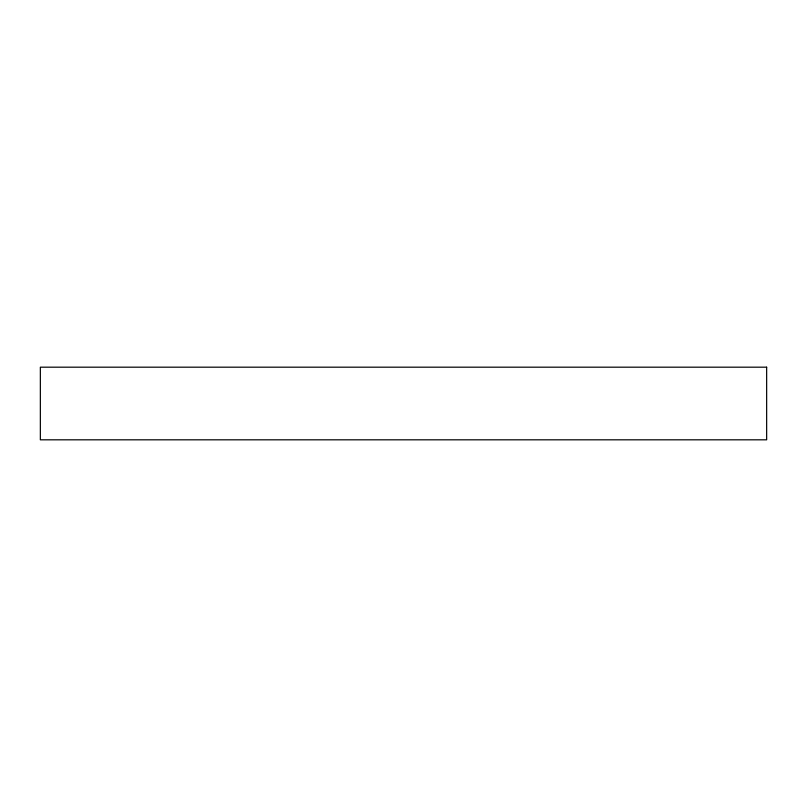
<?xml version="1.0" encoding="UTF-8"?>
<svg xmlns="http://www.w3.org/2000/svg" width="807" height="807" viewBox="0 0 807 807"><rect width="100%" height="100%" fill="white"/><g stroke="black" fill="none" stroke-linecap="round" stroke-linejoin="round"><path stroke-width="1.21" d="M766.65 367.185L40.35 367.185L40.35 439.815L766.65 439.815L766.65 367.185"/></g></svg>
